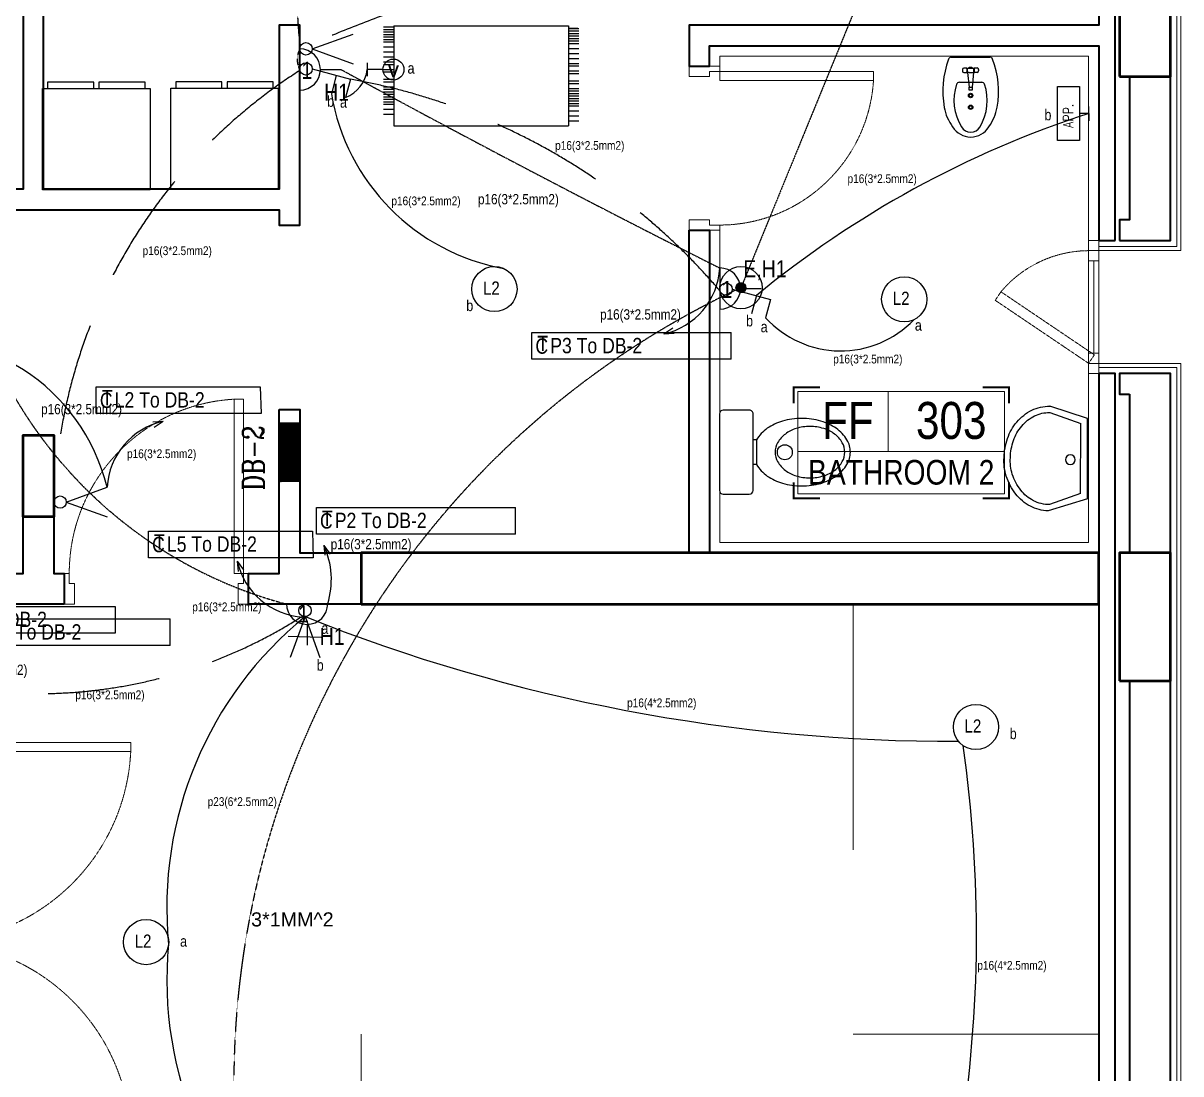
# Model space of a CAD drawing. Header units: inches. Extents: x 23642 to 146359, y -5490 to 33031.
# Drawn here: x 64179 to 70637, y 16774 to 22635 of the extents above; entities that cross this region are included whole.
import ezdxf
from ezdxf.enums import TextEntityAlignment as Align

# ---------------------------------------------------------------- set-up
doc = ezdxf.new("R2010")
doc.units = ezdxf.units.IN
doc.header["$LTSCALE"] = 5
doc.header["$MEASUREMENT"] = 0
doc.linetypes.add('Hidden (½x)', pattern=[0.1875, 0.125, -0.0625])
for name, color, linetype, lineweight in [('00-glass', 140, 'Continuous', 15), ('00-marble', 105, 'Continuous', 20), ('00-structure', 7, 'Continuous', 50), ('00-wall15-20', 30, 'Continuous', 40), ('00-wood', 35, 'Continuous', 18), ('00_Annotation', 231, 'Continuous', 15), ('01-elevation3', 8, 'Continuous', 13), ('_att-Text', 241, 'Continuous', 20), ('_hidden', 253, 'Hidden (½x)', 9)]:
    doc.layers.add(name, color=color, linetype=linetype, lineweight=lineweight)
for name, color, linetype in [('furn', 7, 'Continuous'), ('Lighting', 3, 'Continuous'), ('LowPower', 4, 'Continuous'), ('Power', 2, 'Continuous')]:
    doc.layers.add(name, color=color, linetype=linetype)
doc.styles.add('ROMANC', font='romanc', dxfattribs={"height": 0.3})
doc.styles.add('ROMANS', font='')
doc.styles.get("Standard").update_dxf_attribs({"font": 'arial.ttf'})
doc.styles.add('STYLE5', font='', dxfattribs={"height": 20})
doc.styles.get('ROMANS').set_extended_font_data('Arial Narrow')
doc.styles.get('STYLE5').set_extended_font_data('Arial Narrow')
pattern_1 = [(135, (58103.0693, 16701.6839), (-1.27159442, -1.27159442), [])]

# ---------------------------------------------------------------- blocks, each defined once
blk = doc.blocks.new('door 80x150')
at = {"layer": '00-wood'}
for points in [[(0, 800), (0, 775), (-50, 775), (-50, 750), (-150, 750), (-150, 800)], [(0, 70), (750, 70), (750, 25), (0, 25)], [(0, 0), (0, 25), (-50, 25), (-50, 50), (-150, 50), (-150, 0)]]:
    blk.add_lwpolyline(points, close=True, dxfattribs=at)
at = {"layer": '_hidden'}
blk.add_arc((-1, 22.5), 752.5, 3.6181, 89.9248, dxfattribs=at)
blk = doc.blocks.new('small window kitchen')
at = {"layer": '00-glass'}
for points in [[(0, -50), (-50, -50), (-50, 0), (0, 0)], [(0, 0), (50, 0), (50, -50), (0, -50)], [(500, 0), (50, 0), (50, -50), (500, -50)], [(500, 0), (550, 0), (550, -50), (500, -50)], [(550, -50), (600, -50), (600, 0), (550, 0)]]:
    blk.add_lwpolyline(points, close=True, dxfattribs=at)
for points in [[(500, -25), (50, -25)], [(550, -50), (500, -50), (500, 0), (550, 0)]]:
    blk.add_lwpolyline(points, dxfattribs=at)
at = {"layer": '_hidden'}
blk.add_lwpolyline([(0, 0), (307.7, 455.9), (349.1, 427.9), (41.4, -28)], close=True, dxfattribs=at)
blk.add_arc((-12, -2.7), 562, 0.2746, 50.0217, dxfattribs=at)
blk = doc.blocks.new('ROOM TAG')
at = {"layer": '00_Annotation', "lineweight": 25, "const_width": 10}
for points in [[(-332.6, 312.4), (-461.2, 312.4), (-461.2, 235.1)], [(460.5, 312.4), (589.1, 312.4), (589.1, 235.1)], [(-332.6, -229.2), (-461.2, -229.2), (-461.2, -152)], [(460.5, -229.2), (589.1, -229.2), (589.1, -152)]]:
    blk.add_lwpolyline(points, dxfattribs=at)
at = {"layer": '00_Annotation'}
blk.add_lwpolyline([(-440.2, 291.4), (568.1, 291.4), (568.1, -208.2), (-440.2, -208.2)], close=True, dxfattribs=at)
blk.add_lwpolyline([(-440.2, 291.4), (-440.2, -208.2)], dxfattribs=at)
at = {"layer": '_att-Text', "transparency": 33554687}
for points in [[(-440.2, 291.4), (568.1, 291.4)], [(-440.2, 0), (568.1, 0)]]:
    blk.add_lwpolyline(points, dxfattribs=at)
blk.add_lwpolyline([(-440.2, 291.4), (0, 291.4), (0, 0), (-440.2, 0)], close=True, dxfattribs=at)
at = {"layer": '00_Annotation', "style": 'STYLE5'}
for tag, height, p in [('FL', 180, (-196.6, 150.8)), ('#', 180, (307.8, 150.8)), ('NAME', 120, (64, -102.2))]:
    blk.add_attdef(tag, text='', height=height, dxfattribs=at).set_placement(p, align=Align.MIDDLE_CENTER)
blk = doc.blocks.new('entrance door plan')
at = {"layer": '00-wood'}
for points in [[(-930, 300), (-930, 1275), (-975, 1275), (-975, 300)], [(930, 300), (930, 1275), (975, 1275), (975, 300)], [(-1000, 300), (-975, 300), (-975, 250), (-950, 250), (-950, 150), (-1000, 150)], [(1000, 300), (975, 300), (975, 250), (950, 250), (950, 150), (1000, 150)]]:
    blk.add_lwpolyline(points, close=True, dxfattribs=at)
at = {"layer": '_hidden'}
for centre, start, end in [((-976.9, 299.2), 0.0473, 87.2463), ((976.9, 299.2), 92.7537, 179.9527)]:
    blk.add_arc(centre, 976.9, start, end, dxfattribs=at)
blk = doc.blocks.new('door 900x150')
at = {"layer": '00-wood'}
for points in [[(70, 0), (70, 850), (25, 850), (25, 0)], [(0, 0), (25, 0), (25, -50), (50, -50), (50, -150), (0, -150)], [(900, 0), (875, 0), (875, -50), (850, -50), (850, -150), (900, -150)]]:
    blk.add_lwpolyline(points, close=True, dxfattribs=at)
at = {"layer": '_hidden'}
blk.add_arc((22.8, -0.9), 852.2, 0.0583, 86.8267, dxfattribs=at)
blk = doc.blocks.new('NIGHTSTAND0_46M')
at = {"color": 0, "linetype": 'Continuous'}
for points in [[(217.9, 430.3), (217.9, 457.2), (21.4, 457.2), (21.4, 430.3)], [(435.8, 430.3), (435.8, 457.2), (239.3, 457.2), (239.3, 430.3)]]:
    blk.add_lwpolyline(points, dxfattribs=at)
blk.add_lwpolyline([(0, 0), (0, 430.3), (457.2, 430.3), (457.2, 0)], close=True, dxfattribs=at)
blk = doc.blocks.new('WCD-7')
for p, q in [((0.205, 0), (-0.205, 0)), ((-0.225, -0.02), (-0.225, -0.16)), ((0.225, -0.16), (0.225, -0.02)), ((-0.205, -0.18), (0.205, -0.18)), ((-0.0653, -0.198), (-0.0653, -0.18)), ((0, -0.18), (0.06, -0.18)), ((0.0653, -0.198), (0.0653, -0.18)), ((0.0653, -0.198), (-0.0653, -0.198))]:
    blk.add_line(p, q)
for points in [[(-0.0653, -0.198, 0.106906), (-0.1276, -0.2562, 0.081879), (-0.1659, -0.3369, 0.070099), (-0.1805, -0.44, 0.070099), (-0.1659, -0.5431, 0.081879), (-0.1276, -0.6238, 0.106906), (-0.0653, -0.682, 0.135333), (0, -0.7, 0.135333)], [(0, -0.7, 0.135333), (0.0653, -0.682, 0.106906), (0.1276, -0.6238, 0.081879), (0.1659, -0.5431, 0.070099), (0.1805, -0.44, 0.070099), (0.1659, -0.3369, 0.081879), (0.1276, -0.2562, 0.106906), (0.0653, -0.198, 0.135332)]]:
    blk.add_lwpolyline(points, format="xyb")
blk.add_lwpolyline([(0, -0.67, 0.128425), (0.0503, -0.6569, 0.106273), (0.0972, -0.6155, 0.085045), (0.1265, -0.5574, 0.074394), (0.1374, -0.484, 0.074394), (0.1265, -0.4106, 0.085045), (0.0972, -0.3525, 0.106273), (0.0503, -0.3111, 0.128425), (0, -0.298, 0.128425), (-0.0503, -0.3111, 0.106273), (-0.0972, -0.3525, 0.085045), (-0.1265, -0.4106, 0.074394), (-0.1374, -0.484, 0.074394), (-0.1265, -0.5574, 0.085045), (-0.0972, -0.6155, 0.106273), (-0.0503, -0.6569, 0.128425)], format="xyb", close=True)
blk.add_circle((-0.0003, -0.3498), 0.04)
for centre, start, end in [((-0.205, -0.02), 90, 180), ((0.205, -0.02), 0, 90), ((-0.205, -0.16), 180, 270), ((0.205, -0.16), 270, 0)]:
    blk.add_arc(centre, 0.02, start, end)
blk = doc.blocks.new('LAV-7')
at = {"color": 7}
for p, q in [((-0.235, 0), (-0.3051, -0.2284)), ((-0.235, 0), (0.235, 0)), ((0.235, 0), (0.3051, -0.2216)), ((-0.2042, -0.04), (-0.2682, -0.2198)), ((-0.2042, -0.04), (0.2042, -0.04)), ((0.2682, -0.2199), (0.2042, -0.04))]:
    blk.add_line(p, q, dxfattribs=at)
for points in [[(-0.3051, -0.2284, 0.118762), (-0.279, -0.3318, 0.104707), (-0.2077, -0.4177, 0.089498), (-0.104, -0.4732, 0.095346), (0.0054, -0.4866, 0.079348), (0.1165, -0.4668, 0.089498), (0.2119, -0.4131, 0.104707), (0.2813, -0.3255, 0.118762), (0.3051, -0.2216, 0.002705), (0.3051, -0.2191, 0.002705)], [(-0.2682, -0.2198, 0.129656), (-0.2463, -0.3146, 0.104707), (-0.1848, -0.3888, 0.089498), (-0.0926, -0.4381, 0.096249), (0.0038, -0.4498, 0.080072), (0.1044, -0.432, 0.089498), (0.1884, -0.3846, 0.104707), (0.2483, -0.3091, 0.118762), (0.2682, -0.222, 0.002705), (0.2682, -0.2199, 0.038296)]]:
    blk.add_lwpolyline(points, format="xyb", dxfattribs=at)
blk.add_circle((-0.0065, -0.0996), 0.0283, dxfattribs=at)
blk = doc.blocks.new('BIDET5')
for p, q in [((-0.1312, 0), (0.1312, 0)), ((-0.0252, -0.0733), (-0.0452, -0.0733)), ((-0.0252, -0.0786), (-0.0252, -0.0733)), ((-0.0252, -0.0786), (-0.0252, -0.0986)), ((-0.0202, -0.0786), (-0.0252, -0.0786)), ((-0.0202, -0.0736), (0.0198, -0.0736)), ((-0.0202, -0.0736), (-0.0202, -0.0786)), ((-0.0202, -0.1036), (-0.0202, -0.0736)), ((-0.0101, -0.0686), (0.0099, -0.0686)), ((-0.0101, -0.0736), (-0.0101, -0.0686)), ((0.0099, -0.0686), (0.0099, -0.0736)), ((0.0198, -0.0736), (0.0198, -0.0786)), ((0.0198, -0.0736), (0.0198, -0.1036)), ((0.0198, -0.0786), (0.0248, -0.0786)), ((0.0248, -0.0733), (0.0448, -0.0733)), ((0.0248, -0.0786), (0.0248, -0.0733)), ((0.0248, -0.0786), (0.0248, -0.0986)), ((-0.0552, -0.0833), (-0.0552, -0.0935)), ((-0.0452, -0.1035), (-0.0249, -0.1035)), ((-0.0249, -0.1035), (-0.0252, -0.0986)), ((-0.0252, -0.0986), (-0.0202, -0.0986)), ((-0.0102, -0.1036), (-0.0202, -0.1036)), ((-0.0202, -0.1036), (-0.0102, -0.2036)), ((-0.0102, -0.1036), (0.0098, -0.1036)), ((0.0098, -0.1036), (0.0198, -0.1036)), ((0.0198, -0.1036), (0.0098, -0.2036)), ((0.0248, -0.0986), (0.0198, -0.0986)), ((0.0249, -0.1032), (0.0248, -0.0986)), ((0.0448, -0.1032), (0.0249, -0.1032)), ((0.0548, -0.0833), (0.0548, -0.0932)), ((-0.0761, -0.17), (0.0758, -0.17)), ((-0.0102, -0.2036), (0.0098, -0.2036)), ((-0.0102, -0.2236), (-0.0102, -0.2036)), ((-0.0102, -0.2046), (0.0098, -0.2046)), ((-0.0002, -0.2236), (-0.0102, -0.2236)), ((0.0098, -0.2236), (-0.0002, -0.2236)), ((0.0098, -0.2036), (0.0098, -0.2236))]:
    blk.add_line(p, q)
for centre, radius in [((-0.0002, -0.26), 0.015), ((-0.0002, -0.26), 0.01), ((-0.0002, -0.34), 0.015), ((-0.0002, -0.34), 0.01)]:
    blk.add_circle(centre, radius)
for centre, radius, start, end in [((-0.1312, -0.02), 0.02, 90, 160.33423), ((0.1312, -0.02), 0.02, 20.81542, 90), ((0.471, -0.2352), 0.6596, 160.33423, 189.1399), ((-0.0452, -0.0833), 0.01, 90, 180), ((0.0448, -0.0833), 0.01, 0, 90), ((-0.4214, -0.2301), 0.6112, 349.64067, 20.81542), ((-0.0452, -0.0935), 0.01, 180, 270), ((0.0448, -0.0932), 0.01, 270, 0), ((0.2328, -0.2942), 0.346, 161.36462, 211.10865), ((-0.0761, -0.19), 0.02, 90, 161.36462), ((-0.2331, -0.2942), 0.346, 328.89135, 18.63538), ((0.0758, -0.19), 0.02, 18.63538, 90), ((0.1571, -0.2745), 0.3436, 190.98287, 215.27064), ((-0.1574, -0.2745), 0.3436, 324.72936, 349.01713), ((-0.0002, -0.398), 0.1442, 211.30072, 328.69928), ((-0.0002, -0.4362), 0.0732, 210.11095, 329.88905)]:
    blk.add_arc(centre, radius, start, end)

msp = doc.modelspace()

# ---------------------------------------------------------------- hatches: boundary and pattern name
at = {"layer": 'Lighting'}
h = msp.add_hatch(dxfattribs=at)
h.set_pattern_fill('ANSI31', color=256, scale=14.386449, angle=90, style=0)
h.set_pattern_definition(pattern_1)
h.paths.add_polyline_path([(65608.03826, 20078.23879), (65722.35957, 20078.23879), (65722.35957, 20405.24445), (65608.03826, 20405.24445)])
at = {"layer": 'Power'}
h = msp.add_hatch(dxfattribs=at)
h.set_pattern_fill('ANSI31', color=256, scale=14.386449, angle=90, style=0)
h.set_pattern_definition(pattern_1)
h.paths.add_polyline_path([(65608.03826, 20078.23879), (65685.28752, 20078.2388), (65688.78752, 20405.24445), (65608.03826, 20405.24445)])

# ---------------------------------------------------------------- linework, layer by layer
at = {"linetype": 'Continuous'}
for p, q in [((66189.5558, 22614.6441, -817.38258), (66247.55332, 22614.6441, -817.38258)), ((66189.5558, 22600.71144, -817.38258), (66247.55332, 22600.71144, -817.38258)), ((66189.5558, 22600.71144, -817.38258), (66247.55332, 22600.71144, -817.38258)), ((66247.55332, 22620.58086, -817.38258), (66247.55332, 22063.27456, -817.38258)), ((66247.55332, 22620.58086, -817.38258), (67220.62556, 22620.58086, -817.38258)), ((67220.62556, 22620.58086, -817.38258), (67220.62556, 22063.27456, -817.38258)), ((67220.62556, 22608.01385, -817.38258), (67273.53978, 22608.01385, -817.38258)), ((67220.62556, 22608.01385, -817.38258), (67273.53978, 22608.01385, -817.38258)), ((67220.62556, 22608.01385, -817.38258), (67273.53978, 22608.01385, -817.38258)), ((67220.67469, 22605.87323, -817.38258), (67278.67221, 22605.87323, -817.38258)), ((66189.5558, 22586.77878, -817.38258), (66247.55332, 22586.77878, -817.38258)), ((66189.5558, 22572.84612, -817.38258), (66247.55332, 22572.84612, -817.38258)), ((66189.5558, 22558.91347, -817.38258), (66247.55332, 22558.91347, -817.38258)), ((66189.5558, 22544.98081, -817.38258), (66247.55332, 22544.98081, -817.38258)), ((67220.67469, 22591.94057, -817.38258), (67278.67221, 22591.94057, -817.38258)), ((67220.67469, 22591.94057, -817.38258), (67278.67221, 22591.94057, -817.38258)), ((67220.67469, 22578.00791, -817.38258), (67278.67221, 22578.00791, -817.38258)), ((67220.67469, 22564.07525, -817.38258), (67278.67221, 22564.07525, -817.38258)), ((67220.67469, 22550.1426, -817.38258), (67278.67221, 22550.1426, -817.38258)), ((67220.67469, 22536.20994, -817.38258), (67278.67221, 22536.20994, -817.38258)), ((66189.5558, 22531.04815, -817.38258), (66247.55332, 22531.04815, -817.38258)), ((66189.5558, 22503.18284, -817.38258), (66247.55332, 22503.18284, -817.38258)), ((66189.5558, 22475.31752, -817.38258), (66247.55332, 22475.31752, -817.38258)), ((67220.67469, 22522.27728, -817.38258), (67278.67221, 22522.27728, -817.38258)), ((67220.67469, 22494.41197, -817.38258), (67278.67221, 22494.41197, -817.38258)), ((66189.5558, 22447.45221, -817.38258), (66247.55332, 22447.45221, -817.38258)), ((66189.5558, 22447.45221, -817.38258), (66247.55332, 22447.45221, -817.38258)), ((66189.5558, 22419.58689, -817.38258), (66247.55332, 22419.58689, -817.38258)), ((67220.67469, 22466.54665, -817.38258), (67278.67221, 22466.54665, -817.38258)), ((67220.67469, 22438.68134, -817.38258), (67278.67221, 22438.68134, -817.38258)), ((67220.67469, 22438.68134, -817.38258), (67278.67221, 22438.68134, -817.38258)), ((67220.67469, 22410.81602, -817.38258), (67278.67221, 22410.81602, -817.38258)), ((66189.5558, 22405.65423, -817.38258), (66247.55332, 22405.65423, -817.38258)), ((66189.5558, 22377.78892, -817.38258), (66247.55332, 22377.78892, -817.38258)), ((66189.5558, 22363.85626, -817.38258), (66247.55332, 22363.85626, -817.38258)), ((67220.67469, 22396.88336, -817.38258), (67278.67221, 22396.88336, -817.38258)), ((67220.67469, 22369.01805, -817.38258), (67278.67221, 22369.01805, -817.38258)), ((67220.67469, 22355.08539, -817.38258), (67278.67221, 22355.08539, -817.38258)), ((66189.5558, 22322.05829, -817.38258), (66247.55332, 22322.05829, -817.38258)), ((66189.5558, 22308.12563, -817.38258), (66247.55332, 22308.12563, -817.38258)), ((66189.5558, 22280.26032, -817.38258), (66247.55332, 22280.26032, -817.38258)), ((67220.67469, 22313.28742, -817.38258), (67278.67221, 22313.28742, -817.38258)), ((67220.67469, 22299.35476, -817.38258), (67278.67221, 22299.35476, -817.38258)), ((66189.5558, 22266.32766, -817.38258), (66247.55332, 22266.32766, -817.38258)), ((66189.5558, 22252.395, -817.38258), (66247.55332, 22252.395, -817.38258)), ((66189.5558, 22238.46234, -817.38258), (66247.55332, 22238.46234, -817.38258)), ((66189.5558, 22224.52968, -817.38258), (66247.55332, 22224.52968, -817.38258)), ((67220.67469, 22271.48944, -817.38258), (67278.67221, 22271.48944, -817.38258)), ((67220.67469, 22257.55679, -817.38258), (67278.67221, 22257.55679, -817.38258)), ((67220.67469, 22243.62413, -817.38258), (67278.67221, 22243.62413, -817.38258)), ((67220.67469, 22229.69147, -817.38258), (67278.67221, 22229.69147, -817.38258)), ((67220.67469, 22215.75881, -817.38258), (67278.67221, 22215.75881, -817.38258)), ((66189.5558, 22210.59703, -817.38258), (66247.55332, 22210.59703, -817.38258)), ((66189.5558, 22196.66437, -817.38258), (66247.55332, 22196.66437, -817.38258)), ((66189.5558, 22182.73171, -817.38258), (66247.55332, 22182.73171, -817.38258)), ((66189.5558, 22154.8664, -817.38258), (66247.55332, 22154.8664, -817.38258)), ((67220.67469, 22201.82616, -817.38258), (67278.67221, 22201.82616, -817.38258)), ((67220.67469, 22187.8935, -817.38258), (67278.67221, 22187.8935, -817.38258)), ((67220.67469, 22173.96084, -817.38258), (67278.67221, 22173.96084, -817.38258)), ((66189.5558, 22127.00108, -817.38258), (66247.55332, 22127.00108, -817.38258)), ((67220.67469, 22146.09553, -817.38258), (67278.67221, 22146.09553, -817.38258)), ((67220.67469, 22118.23021, -817.38258), (67278.67221, 22118.23021, -817.38258)), ((67220.67469, 22090.3649, -817.38258), (67278.67221, 22090.3649, -817.38258)), ((66247.55332, 22063.27456, -817.38258), (67220.62556, 22063.27456, -817.38258))]:
    msp.add_line(p, q, dxfattribs=at)
at = {"layer": '00-marble', "transparency": 33554687}
for points in [[(69308.00142, 26223.51813), (69308.00142, 26623.51813), (70636.57285, 26623.51813), (70636.57285, 21366.37528), (70179.42999, 21366.37528)], [(69330.85856, 26223.51813), (69330.85856, 26600.66099), (70613.7157, 26600.66099), (70613.7157, 21389.23242), (70179.42999, 21389.23242)], [(70179.42999, 20737.80385), (70636.57285, 20737.80385), (70636.57285, 14280.66099), (70179.42999, 14280.66099)], [(70179.42999, 20714.94671), (70613.7157, 20714.94671), (70613.7157, 14303.51813), (70179.42999, 14303.51813)]]:
    msp.add_lwpolyline(points, dxfattribs=at)
at = {"layer": '00-marble'}
for points in [[(68008.00142, 22394.94671), (68065.14427, 22394.94671), (68065.14427, 22452.08956), (70122.28713, 22452.08956), (70122.28713, 21423.51813)], [(70122.28713, 20680.66099), (70122.28713, 19737.80385), (68065.14427, 19737.80385), (68065.14427, 21480.66099), (68008.00142, 21480.66099)]]:
    msp.add_lwpolyline(points, dxfattribs=at)
at = {"layer": '00-structure'}
for points in [[(70293.7157, 22337.80385), (70579.42999, 22337.80385), (70579.42999, 22837.80385), (70293.7157, 22837.80385)], [(64179.42999, 19880.66099), (64179.42999, 20337.80385), (64350.85856, 20337.80385), (64350.85856, 19880.66099)], [(66065.14427, 19394.94671), (70179.42999, 19394.94671), (70179.42999, 19680.66099), (66065.14427, 19680.66099)], [(70293.7157, 18966.37528), (70579.42999, 18966.37528), (70579.42999, 19680.66099), (70293.7157, 19680.66099)]]:
    msp.add_lwpolyline(points, close=True, dxfattribs=at)
at = {"layer": '00-wall15-20'}
for points in [[(66965.14427, 26166.37528), (66965.14427, 26257.80385), (62722.28713, 26257.80385), (62722.28713, 26166.37528), (64179.42999, 26166.37528), (64179.42999, 21709.23242), (59636.57285, 21709.23242), (59636.57285, 21594.94671), (64350.85856, 21594.94671), (64350.85856, 21594.94671), (65608.00142, 21594.94671), (65608.00142, 21509.23242), (65722.28713, 21509.23242), (65722.28713, 22623.51813), (65608.00142, 22623.51813), (65608.00142, 21709.23242), (64293.7157, 21709.23242), (64293.7157, 26166.37528), (66965.14427, 26166.37528)], [(70293.7157, 21423.51813), (70579.42999, 21423.51813), (70579.42999, 22337.80385), (70350.85856, 22337.80385), (70350.85856, 21537.80385), (70293.7157, 21537.80385), (70293.7157, 21423.51813)], [(70179.42999, 14337.80385), (70270.85856, 14337.80385), (70270.85856, 20680.66099), (70179.42999, 20680.66099), (70179.42999, 15337.80385), (70179.42999, 15337.80385), (70179.42999, 15337.80385), (70179.42999, 15337.80385), (70179.42999, 15337.80385), (70179.42999, 15337.80385), (70179.42999, 14337.80385)], [(70350.85856, 20566.37528), (70350.85856, 19680.66099), (70579.42999, 19680.66099), (70579.42999, 20680.66099), (70293.7157, 20680.66099), (70293.7157, 20566.37528), (70350.85856, 20566.37528)]]:
    msp.add_lwpolyline(points, dxfattribs=at)
for points in [[(70270.85856, 21423.51813), (70270.85856, 26257.80385), (69365.14427, 26257.80385), (69365.14427, 26166.37528), (70179.42999, 26166.37528), (70179.42999, 22623.51813), (67893.7157, 22623.51813), (67893.7157, 22509.23242), (67893.7157, 22509.23242), (67893.7157, 22394.94671), (68008.00142, 22394.94671), (68008.00142, 22509.23242), (70179.42999, 22509.23242), (70179.42999, 21423.51813), (70270.85856, 21423.51813)], [(67893.7157, 21480.66099), (68008.00142, 21480.66099), (68008.00142, 19680.66099), (67893.7157, 19680.66099), (67893.7157, 21480.66099)], [(65608.00142, 20480.66099), (65722.28713, 20480.66099), (65722.28713, 19680.66099), (66065.14427, 19680.66099), (66065.14427, 19394.94671), (65436.57285, 19394.94671), (65436.57285, 19566.37528), (65608.00142, 19566.37528), (65608.00142, 20480.66099)], [(70579.42999, 16052.08956), (70579.42999, 18966.37528), (70350.85856, 18966.37528), (70350.85856, 16052.08956)]]:
    msp.add_lwpolyline(points, close=True, dxfattribs=at)
at = {"layer": '00-wall15-20', "transparency": 33554687}
for points in [[(63493.7157, 18594.94671), (63493.7157, 19566.37528), (64179.42999, 19566.37528), (64179.42999, 19880.66099), (64350.85856, 19880.66099), (64350.85856, 19566.37528), (64408.00142, 19566.37528), (64408.00142, 19394.94671)], [(64408.00142, 19394.94671), (63665.14427, 19394.94671), (63665.14427, 18623.51813)]]:
    msp.add_lwpolyline(points, dxfattribs=at)
at = {"layer": '01-elevation3'}
for points in [[(68808.00142, 18023.51813), (68808.00142, 19394.94671)], [(66065.14427, 16994.94671), (66065.14427, 15623.51813)], [(68808.00142, 16994.94671), (70179.42999, 16994.94671)]]:
    msp.add_lwpolyline(points, dxfattribs=at)
at = {"layer": 'Lighting'}
for p, q in [((65791.63307, 22491.69994), (66019.40133, 22574.60081)), ((65791.63307, 22491.69994), (66019.40133, 22408.79908)), ((65791.63409, 22380.06201), (66005.09241, 22322.86603)), ((65926.1183, 22344.02708), (65898.76617, 22241.94752)), ((66005.09241, 22322.86603), (65977.70841, 22220.66756)), ((69947.70184, 22281.77234), (70070.72723, 22281.77234)), ((69947.70184, 21980.67344), (69947.70184, 22281.77234)), ((70070.72723, 22281.77234), (70070.72723, 21980.67344)), ((70122.74044, 22131.22289), (70122.74044, 22171.39208)), ((70122.74044, 22131.22289), (70070.72723, 22131.22289)), ((70122.74044, 22131.22289), (70122.74044, 22091.0537)), ((70070.72723, 21980.67344), (69947.70184, 21980.67344)), ((68134.49126, 21151.8869), (68347.94958, 21094.69092)), ((68268.97548, 21115.85197), (68241.62334, 21013.77241)), ((68347.94958, 21094.69092), (68320.56559, 20992.49245)), ((64587.25018, 20606.98008), (65502.30642, 20606.98008)), ((64587.25018, 20458.16321), (64587.25018, 20606.98008)), ((65502.30642, 20606.98008), (65506.33013, 20458.16321)), ((65506.33013, 20458.16321), (64587.25018, 20458.16321)), ((64960.14498, 20414.15707), (64901.85002, 20409.53335)), ((64960.14498, 20414.15707), (64910.95705, 20379.56855)), ((65608.03826, 20405.24445), (65608.03826, 20466.5231)), ((64420.20447, 19963.56188), (64647.97273, 20046.46275)), ((65608.03826, 20078.2388), (65608.03826, 20014.91047)), ((64420.20447, 19963.56188), (64647.97273, 19880.66102)), ((64878.50556, 19802.47796), (65793.56179, 19802.47796)), ((64878.50556, 19653.66109), (64878.50556, 19802.47796)), ((65793.56179, 19802.47796), (65797.5855, 19653.66109)), ((65797.5855, 19653.66109), (64878.50556, 19653.66109)), ((65373.39693, 19634.75019), (65407.98545, 19585.56226)), ((65373.39693, 19634.75019), (65378.02065, 19576.45523)), ((65751.56793, 19324.78345), (65668.66706, 19097.01519)), ((65751.56793, 19324.78345), (65834.4688, 19097.01519)), ((65657.13514, 19215.98341), (65841.87956, 19210.89932))]:
    msp.add_line(p, q, dxfattribs=at)
at = {"layer": 'Lighting', "ltscale": 20}
for p, q in [((66098.63897, 22414.96407), (66098.63897, 22339.25053)), ((66186.23841, 22376.77132), (66098.63897, 22376.77132))]:
    msp.add_line(p, q, dxfattribs=at)
at = {"layer": 'Lighting'}
for points in [[(65608.03826, 20078.2388), (65608.03826, 20405.24445), (65722.35957, 20405.24445), (65722.35957, 20078.2388)], [(63707.24964, 19382.04412), (64692.05788, 19382.04412), (64692.05788, 19233.22725), (63707.24964, 19233.22725)]]:
    msp.add_lwpolyline(points, close=True, dxfattribs=at)
for centre, radius in [((65756.96057, 22491.95953), 34.67347), ((65756.96062, 22380.06201), 34.67347), ((66808.00142, 21152.08956), 125.93297), ((68099.81779, 21151.8869), 34.67347), ((69093.7157, 21094.94671), 125.93297), ((64385.53197, 19963.82147), 34.67347), ((65751.56793, 19359.45692), 34.67347), ((69493.7157, 18709.23242), 125.93297), ((64865.14427, 17509.23242), 125.93297)]:
    msp.add_circle(centre, radius, dxfattribs=at)
at = {"layer": 'Lighting', "ltscale": 20}
msp.add_circle((66244.71549, 22376.77132), 58.47709, dxfattribs=at)
at = {"layer": 'Lighting', "linetype": 'Hidden (½x)', "ltscale": 1000}
for centre, radius, start, end in [((69932.25375, 12681.9358), 10675.26901, 88.689202891, 113.226459303), ((67318.16938, 19867.80503), 2968.5973, 122.495683234, 178.038643246), ((65391.02793, 18862.52461), 3514.40434, 40.410056578, 79.937176229), ((64260.76581, 21632.60298), 2737.37205, 251.608607033, 302.648595191)]:
    msp.add_arc(centre, radius, start, end, dxfattribs=at)
at = {"layer": 'Lighting', "linetype": 'Hidden (½x)'}
msp.add_arc((65837.08524, 22432.75452), 129.14296, 152.738188884, 208.256975875, dxfattribs=at)
at = {"layer": 'Lighting'}
for centre, radius, start, end in [((65906.52449, 22400.70553), 193.59964, 291.572993055, 352.898506758), ((67074.20044, 22438.95316), 1191.82925, 189.514480226, 259.691563233), ((71871.13796, 16739.27274), 5668.33488, 107.96584111, 129.45623619), ((68739.42607, 21373.10928), 565.96226, 222.261297481, 316.171965878), ((63588.55392, 19785.56771), 1091.07031, 13.834516187, 100.450391148), ((65047.7509, 20023.4155), 400.44197, 102.636979851, 176.700549169), ((65764.1385, 19722.35611), 400.44197, 192.636979851, 266.700549169), ((67076.08341, 17701.19406), 2095.32253, 129.207322139, 185.555946063), ((69366.34553, 28373.613), 9744.12301, 248.224546075, 270.175598595), ((62162.77748, 17558.64878), 7334.26395, 350.896872614, 8.208308923), ((67066.77995, 17297.43872), 2085.87202, 174.473255176, 233.139035409)]:
    msp.add_arc(centre, radius, start, end, dxfattribs=at)
at = {"layer": 'LowPower', "linetype": 'Hidden (½x)', "transparency": 33554687}
msp.add_line((70061.31705, 25748.58739), (68183.06083, 21159.88987), dxfattribs=at)
at = {"layer": 'LowPower', "ltscale": 20, "transparency": 33554687}
for p, q in [((68155.26947, 21160.1999), (68182.75143, 21187.68186)), ((68155.27039, 21159.50599), (68183.44532, 21187.68093)), ((68155.28652, 21160.91177), (68182.03956, 21187.66482)), ((68155.28799, 21158.82876), (68184.12252, 21187.6633)), ((68155.32115, 21158.1671), (68184.78416, 21187.63011)), ((68155.32306, 21161.64315), (68181.30818, 21187.62827)), ((68155.36891, 21157.52003), (68185.4312, 21187.58232)), ((68155.38089, 21162.3958), (68180.55553, 21187.57044)), ((68155.43041, 21156.8867), (68186.06451, 21187.5208)), ((68155.46213, 21163.17187), (68179.77946, 21187.4892)), ((68155.50488, 21156.26635), (68186.68483, 21187.4463)), ((68155.56935, 21163.97392), (68178.97741, 21187.38198)), ((68155.59167, 21155.65831), (68187.29285, 21187.35949)), ((68155.69017, 21155.06198), (68187.88916, 21187.26097)), ((68155.70572, 21164.80511), (68178.14622, 21187.24561)), ((68155.79985, 21154.47683), (68188.47429, 21187.15128)), ((68155.87517, 21165.66939), (68177.28193, 21187.07616)), ((68155.92022, 21153.90237), (68189.04873, 21187.03089)), ((68156.05085, 21153.33818), (68189.6129, 21186.90024)), ((68156.08277, 21166.57182), (68176.37951, 21186.86856)), ((68156.19135, 21152.78385), (68190.16721, 21186.75972)), ((68156.33517, 21167.51905), (68175.43228, 21186.61616)), ((68156.34136, 21152.23904), (68190.71201, 21186.60969)), ((68156.50056, 21151.70341), (68191.24762, 21186.45047)), ((68156.64142, 21168.52012), (68174.43121, 21186.30991)), ((68156.66866, 21151.17668), (68191.77434, 21186.28236)), ((68156.84537, 21150.65857), (68192.29243, 21186.10563)), ((68157.01443, 21169.58796), (68173.36337, 21185.9369)), ((68157.03046, 21150.14883), (68192.80216, 21185.92052)), ((68157.2237, 21149.64725), (68193.30373, 21185.72727)), ((68157.42489, 21149.1536), (68193.79736, 21185.52607)), ((68157.47376, 21170.74212), (68172.20921, 21185.47756)), ((68157.63382, 21148.66771), (68194.28324, 21185.31712)), ((68157.85033, 21148.18939), (68194.76154, 21185.1006)), ((68158.05177, 21172.01495), (68170.93638, 21184.89956)), ((68158.07426, 21147.7185), (68195.23242, 21184.87666)), ((68158.30546, 21147.25487), (68195.69604, 21184.64544)), ((68158.5438, 21146.79838), (68196.15251, 21184.40709)), ((68158.78915, 21146.3489), (68196.60198, 21184.16173)), ((68158.80981, 21173.46782), (68169.48351, 21184.14152)), ((68159.04139, 21145.90632), (68197.04455, 21183.90948)), ((68159.30043, 21145.47053), (68197.48032, 21183.65042)), ((68159.56618, 21145.04145), (68197.90939, 21183.38466)), ((68159.83854, 21144.61898), (68198.33185, 21183.11229)), ((68159.89807, 21175.25091), (68167.70042, 21183.05326)), ((68160.11744, 21144.20306), (68198.74776, 21182.83338)), ((68160.40281, 21143.7936), (68199.15721, 21182.548)), ((68160.69459, 21143.39055), (68199.56025, 21182.25621)), ((68160.99272, 21142.99386), (68199.95693, 21181.95806)), ((68161.29716, 21142.60346), (68200.34731, 21181.65362)), ((68161.60786, 21142.21934), (68200.73142, 21181.34291)), ((68161.92479, 21141.84144), (68201.10931, 21181.02597)), ((68162.14225, 21178.18991), (68164.76141, 21180.80908)), ((68162.24791, 21141.46974), (68201.481, 21180.70283)), ((68162.57722, 21141.10422), (68201.84651, 21180.37351)), ((68162.91268, 21140.74485), (68202.20587, 21180.03804)), ((68163.25429, 21140.39164), (68202.55907, 21179.69641)), ((68163.60205, 21140.04456), (68202.90613, 21179.34865)), ((68163.95594, 21139.70363), (68203.24705, 21178.99474)), ((68164.31599, 21139.36885), (68203.58182, 21178.63469)), ((68164.68219, 21139.04023), (68203.91043, 21178.26847)), ((68165.05458, 21138.71779), (68204.23286, 21177.89607)), ((68165.43317, 21138.40155), (68204.54909, 21177.51747)), ((68165.81799, 21138.09154), (68204.85909, 21177.13264)), ((68166.20907, 21137.7878), (68205.16282, 21176.74155)), ((68166.60647, 21137.49037), (68205.46024, 21176.34414)), ((68167.01022, 21137.1993), (68205.7513, 21175.94037)), ((68167.4204, 21136.91464), (68206.03594, 21175.53019)), ((68167.83704, 21136.63646), (68206.31411, 21175.11353)), ((68168.26024, 21136.36483), (68206.58573, 21174.69032)), ((68168.69006, 21136.09982), (68206.85072, 21174.26049)), ((68169.12659, 21135.84153), (68207.10901, 21173.82394)), ((68169.56993, 21135.59004), (68207.36048, 21173.38059)), ((68170.02018, 21135.34546), (68207.60504, 21172.93033)), ((68170.47746, 21135.10791), (68207.84258, 21172.47304)), ((68170.94188, 21134.87751), (68208.07297, 21172.0086)), ((68171.41359, 21134.6544), (68208.29608, 21171.53688)), ((68171.89274, 21134.43872), (68208.51174, 21171.05772)), ((68172.37948, 21134.23063), (68208.71981, 21170.57096)), ((68172.874, 21134.03032), (68208.92011, 21170.07643)), ((68173.37648, 21133.83797), (68209.11244, 21169.57394)), ((68173.88713, 21133.65379), (68209.2966, 21169.06327)), ((68174.40618, 21133.47802), (68209.47236, 21168.5442)), ((68174.93389, 21133.3109), (68209.63947, 21168.01648)), ((68175.47051, 21133.1527), (68209.79765, 21167.47984)), ((68176.01637, 21133.00372), (68209.94661, 21166.93397)), ((68176.57177, 21132.8643), (68210.08602, 21166.37855)), ((68177.13708, 21132.73478), (68210.21552, 21165.81322)), ((68177.7127, 21132.61557), (68210.33471, 21165.23758)), ((68178.29906, 21132.50711), (68210.44315, 21164.6512)), ((68178.89666, 21132.40988), (68210.54036, 21164.05358)), ((68179.50603, 21132.32443), (68210.62579, 21163.44418)), ((68180.12779, 21132.25136), (68210.69884, 21162.82241)), ((68180.7626, 21132.19134), (68210.75883, 21162.18757)), ((68181.41124, 21132.14515), (68210.80499, 21161.5389)), ((68182.07457, 21132.11366), (68210.83645, 21160.87554)), ((68182.7536, 21132.09786), (68210.85223, 21160.19649)), ((68183.44944, 21132.09887), (68210.8512, 21159.50063)), ((68184.16343, 21132.11804), (68210.83204, 21158.78664)), ((68184.89711, 21132.15688), (68210.79319, 21158.05297)), ((68185.65229, 21132.21724), (68210.73284, 21157.29779)), ((68186.43114, 21132.30126), (68210.64881, 21156.51893)), ((68187.2363, 21132.4116), (68210.53848, 21155.71377)), ((68188.071, 21132.55147), (68210.3986, 21154.87907)), ((68188.9393, 21132.72494), (68210.22513, 21154.01077)), ((68189.8464, 21132.93722), (68210.01285, 21153.10367)), ((68190.79918, 21133.19517), (68209.7549, 21152.15089)), ((68191.80704, 21133.5082), (68209.44187, 21151.14303)), ((68192.88345, 21133.88979), (68209.06028, 21150.06662)), ((68194.04902, 21134.36053), (68208.58955, 21148.90105)), ((68195.33823, 21134.95491), (68207.99517, 21147.61185)), ((68196.81786, 21135.73972), (68207.21036, 21146.13221)), ((68198.65868, 21136.88571), (68206.06436, 21144.29139)), ((68202.28504, 21139.81724), (68203.13283, 21140.66503))]:
    msp.add_line(p, q, dxfattribs=at)
for radius in [117.91608, 27.79309]:
    msp.add_circle((68183.06083, 21159.88987), radius, dxfattribs=at)
at = {"layer": 'LowPower', "linetype": 'Hidden (½x)', "transparency": 33554687}
for centre, radius, start, end in [((68220.4111, 19848.62802), 6562.03332, 110.633835286, 175.724841165), ((69945.12033, 19648.75535), 7668.37506, 125.303565428, 174.848518412), ((70253.90333, 16720.04371), 4899.04303, 115.005387092, 191.088320709)]:
    msp.add_arc(centre, radius, start, end, dxfattribs=at)
at = {"layer": 'Power'}
for p, q in [((65722.28716, 22491.90897), (65722.28716, 22261.63368)), ((65837.42481, 22376.77132), (65952.56245, 22376.77132)), ((68065.14434, 21270.00019), (68065.14434, 21039.72491)), ((68180.28198, 21154.86255), (68295.41962, 21154.86255)), ((67752.97207, 20901.77537), (67802.15999, 20936.36389)), ((67016.52491, 20909.65294), (68128.1234, 20909.65294)), ((67016.52491, 20760.83607), (67016.52491, 20909.65294)), ((67752.97207, 20901.77537), (67811.26702, 20906.3991)), ((68128.1234, 20760.83607), (68128.1234, 20909.65294)), ((68128.1234, 20760.83607), (67016.52491, 20760.83607)), ((65608.03826, 20405.24445), (65608.03826, 20466.5231)), ((65608.03826, 20078.2388), (65608.03826, 20014.91047)), ((65814.79325, 19934.41485), (66926.39174, 19934.41485)), ((65814.79325, 19785.59798), (65814.79325, 19934.41485)), ((66926.39174, 19785.59798), (66926.39174, 19934.41485)), ((66926.39174, 19785.59798), (65814.79325, 19785.59798)), ((65857.04258, 19721.18252), (65861.29277, 19667.37836)), ((65857.04258, 19721.18252), (65891.67462, 19674.08295)), ((65878.21142, 19396.55639), (65647.93613, 19396.55639)), ((63888.55956, 19312.42354), (65000.15805, 19312.42354)), ((65000.15805, 19163.60667), (65000.15805, 19312.42354)), ((65763.07378, 19281.41875), (65763.07378, 19166.28111)), ((65000.15805, 19163.60667), (63888.55956, 19163.60667))]:
    msp.add_line(p, q, dxfattribs=at)
msp.add_lwpolyline([(65608.03826, 20078.2388), (65608.03826, 20405.24445), (65722.35957, 20405.24445), (65722.35957, 20078.2388)], close=True, dxfattribs=at)
at = {"layer": 'Power', "linetype": 'Hidden (½x)'}
for centre, radius, start, end in [((81675.14463, 23683.78293), 15997.3193, 172.739472999, 184.272758639), ((100269.26053, 85279.48505), 71654.6381, 241.3852393677, 243.2925476243), ((66291.56968, 21812.60043), 2501.85915, 190.544688429, 255.092599762)]:
    msp.add_arc(centre, radius, start, end, dxfattribs=at)
at = {"layer": 'Power'}
for centre, radius, start, end in [((65722.28716, 22376.77132), 115.13764, 270, 90), ((67665.36615, 21292.51695), 400.44197, 282.636979851, 356.70054917), ((68065.14434, 21154.86255), 115.13764, 270, 90), ((65441.0008, 19531.0492), 457.42917, 342.901286185, 24.560653285), ((65763.07378, 19396.55639), 115.13764, 180, 0)]:
    msp.add_arc(centre, radius, start, end, dxfattribs=at)

# ---------------------------------------------------------------- block references
at = {"xscale": 1.311788174190305, "yscale": 1.311788174190305, "zscale": 1.311788174190305}
for p in [(64287.42706, 21706.13154), (65002.55497, 21707.6527)]:
    msp.add_blockref('NIGHTSTAND0_46M', p, dxfattribs=at)
at = {"layer": '00-wall15-20', "xscale": 1.142857142857144, "yscale": 1.142857142857144, "zscale": 1.142857142857144, "rotation": 90}
msp.add_blockref('small window kitchen', (70122.28713, 20737.80385), dxfattribs=at)
at = {"layer": '00-wood', "xscale": -1.142857142857144, "yscale": 1.142857142857144, "zscale": 1.142857142857144, "rotation": 180}
msp.add_blockref('door 80x150', (68065.14427, 22394.94671), dxfattribs=at)
at = {"layer": '00-wood', "transparency": 33554687, "xscale": -1.142857142857144, "yscale": 1.142857142857144, "zscale": 1.142857142857144}
msp.add_blockref('door 900x150', (65436.57285, 19566.37528), dxfattribs=at)
at = {"layer": '00-wood', "transparency": 33554687, "xscale": 1.142857142857144, "yscale": 1.142857142857144, "zscale": 1.142857142857144, "rotation": 270}
msp.add_blockref('entrance door plan', (63322.28713, 17509.23242), dxfattribs=at)
at = {"layer": '_att-Text', "transparency": 33554687, "xscale": 1.142857142857144, "yscale": 1.142857142857144, "zscale": 1.142857142857144}
msp.add_blockref('ROOM TAG', (69004.05557, 20246.8968), dxfattribs=at).add_auto_attribs({'#': '303', 'FL': 'FF', 'NAME': 'BATHROOM 2'})
at = {"layer": 'furn', "color": 146, "true_color": 0x105689, "xscale": 820.7465212943993, "yscale": 820.7465212943993, "zscale": 820.7465212943993, "rotation": 0.2083325437473544}
msp.add_blockref('BIDET5', (69463.27236, 22445.34329), dxfattribs=at)
at = {"layer": 'furn'}
for name, p, xscale, yscale, zscale, rotation in [('WCD-7', (68062.81967, 20242.1968), 1043.364952630281, 1043.364952630281, 1043.364952630281, 89.99999999999997), ('LAV-7', (70115.99849, 20206.13154), -956.6259942060727, 956.6259941725888, 956.6259941736582, 269.7916674576719)]:
    msp.add_blockref(name, p, dxfattribs=dict(at, xscale=xscale, yscale=yscale, zscale=zscale, rotation=rotation))

# ---------------------------------------------------------------- texts
at = {"layer": 'Lighting', "ltscale": 20}
msp.add_text('v', height=87.71563, dxfattribs=at).set_placement((66245.3553, 22377.26699), align=Align.MIDDLE)
at = {"layer": 'Lighting', "style": 'ROMANS'}
for s, height, p in [('a', 61.15251, (66323.32286, 22353.4728)), ('b', 61.15251, (65874.60805, 22168.81621)), ('a', 61.15251, (65946.56156, 22164.20809)), ('b', 61.15251, (69875.72512, 22093.37372)), ('p16(3*2.5mm2)', 48.9220092, (67146.72426, 21928.77024)), ('p16(3*2.5mm2)', 48.9220092, (68777.48528, 21743.41262)), ('p16(3*2.5mm2)', 48.9220092, (66233.35586, 21619.43339)), ('p16(3*2.5mm2)', 48.9220092, (64845.71038, 21341.68102)), ('L2', 73.383014, (66744.31155, 21120.84837)), ('L2', 73.383014, (69030.02584, 21063.70551)), ('b', 61.15251, (66650.77254, 21029.2434)), ('b', 61.15251, (68211.33684, 20943.94758)), ('a', 61.15251, (68292.98244, 20911.02152)), ('a', 61.15251, (69153.07231, 20919.87808)), ('p16(3*2.5mm2)', 48.9220092, (68697.48528, 20737.35201)), ('C', 85.66789, (64607.31157, 20488.63321)), ('T', 85.66789, (64618.27976, 20503.02274)), ('L2 To DB-2', 85.66789, (64690.11611, 20491.26141)), ('p16(3*2.5mm2)', 48.9220092, (64758.78398, 20209.21349)), ('C', 85.66789, (64898.56694, 19684.13109)), ('T', 85.66789, (64909.53513, 19698.52062)), ('L5 To DB-2', 85.66789, (64981.37148, 19686.75929)), ('p16(3*2.5mm2)', 48.9220092, (65122.42035, 19354.84119)), ('L3 To DB-2', 85.66789, (63810.11607, 19266.32639)), ('a', 61.15251, (65842.65887, 19229.17946)), ('b', 61.15251, (65816.72361, 19023.22923)), ('p16(3*2.5mm2)', 48.9220092, (64470.53975, 18864.45157)), ('p16(4*2.5mm2)', 48.9220092, (67548.21578, 18819.45439)), ('L2', 73.383014, (69430.02584, 18677.99122)), ('b', 61.15251, (69682.13152, 18641.50966)), ('p23(6*2.5mm2)', 48.9220092, (65208.30779, 18268.43423)), ('L2', 73.383014, (64801.45441, 17477.99122)), ('a', 61.15251, (65054.83449, 17483.72376)), ('p16(4*2.5mm2)', 48.9220092, (69501.44045, 17355.17534))]:
    msp.add_text(s, height=height, dxfattribs=at).set_placement(p)
at = {"layer": 'Lighting', "style": 'ROMANC', "width": 0.8}
for s, height, p in [('APP.', 56.504921, (70036.44505, 22050.93912)), ('DB-2', 116.889895, (65521.97124, 20029.24428))]:
    msp.add_text(s, height=height, rotation=90, dxfattribs=at).set_placement(p)
at = {"layer": 'LowPower', "ltscale": 20, "transparency": 33554687}
msp.add_text('3*1MM^ 2', height=78.610717, dxfattribs=at).set_placement((65681.03741, 17635.96897), align=Align.MIDDLE)
at = {"layer": 'Power', "style": 'ROMANS'}
for s, height, p in [('1', 95.18654, (65731.98066, 22324.71697)), ('H1', 95.186544, (65858.0977, 22202.16565)), ('p16(3*2.5mm2)', 57.1119265, (66716.277, 21624.94492)), ('E,H1', 95.186544, (68195.81299, 21217.76731)), ('1', 95.18654, (68074.83783, 21102.8082)), ('p16(3*2.5mm2)', 57.1119265, (67397.12916, 20982.1349)), ('C', 85.66789, (67036.58499, 20791.30713)), ('T', 85.66789, (67047.55318, 20805.69666)), ('P3 To DB-2', 85.66789, (67119.38953, 20793.93533)), ('p16(3*2.5mm2)', 57.1119265, (64279.6289, 20453.68951)), ('C', 85.66789, (65834.85333, 19816.06903)), ('T', 85.66789, (65845.82152, 19830.45856)), ('P2 To DB-2', 85.66789, (65917.65787, 19818.69723)), ('p16(3*2.5mm2)', 57.1119265, (65894.76413, 19700.6877)), ('1', 95.18654, (65712.2203, 19292.56599)), ('P4 To DB-2', 85.66789, (63991.42418, 19196.70592)), ('H1', 95.186544, (65833.50896, 19166.66781)), ('p16(3*2.5mm2)', 57.1119265, (63752.41478, 18999.73737))]:
    msp.add_text(s, height=height, dxfattribs=at).set_placement(p)
at = {"layer": 'Power', "style": 'ROMANC', "width": 0.8}
msp.add_text('DB-2', height=116.889895, rotation=90, dxfattribs=at).set_placement((65521.97124, 20029.24428))

doc.saveas('drawing.dxf')
